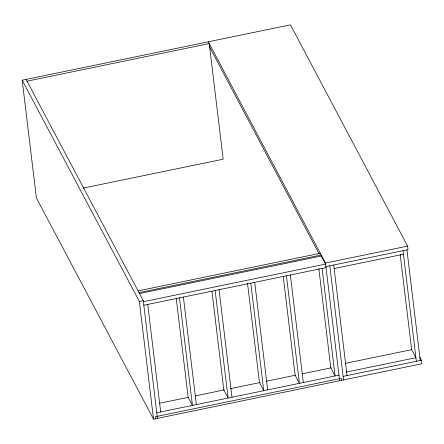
<?xml version="1.0" encoding="UTF-8"?>
<svg xmlns="http://www.w3.org/2000/svg" width="444" height="444" viewBox="0 0 444 444"><rect width="100%" height="100%" fill="white"/><g stroke="black" fill="none" stroke-linecap="round" stroke-linejoin="round"><path stroke-width="0.67" d="M419.752 357.165L421.373 360.234L421.8 363.78L153.535 419.158L36.38 197.896L22.2 80.22L290.465 24.842L407.62 246.104L408.047 249.656L325.89 266.616M27.045 81.169L209.241 43.562L223.177 159.207L82.973 188.151M138.073 290.87L320.268 253.258M139.005 292.629L321.201 255.017L321.45 257.082M139.127 293.645L321.323 256.033L325.585 264.08L143.39 301.687M22.2 80.22L139.355 301.482L143.268 300.677L157.448 418.353M208.308 41.803L325.463 263.064L407.62 246.104M143.817 305.239L326.013 267.627M334.143 268.548L403.446 254.246M345.044 363.425L411.655 349.672L415.917 357.72L346.614 372.028L346.004 370.873M159.285 403.33L188.411 397.313M195.182 395.92L224.309 389.904M230.403 388.65L260.206 382.495M266.3 381.235L295.426 375.224M302.198 373.826L331.324 367.815M156.776 412.77L338.972 375.163M343.129 376.384L421.373 360.234M209.385 46.576L319.075 253.74M26.113 79.409L143.268 300.677M406.932 249.883L420.257 360.461M403.019 250.694L416.344 361.272M400.166 254.323L411.666 349.789M333.716 265.001L347.041 375.574M329.803 265.806L343.556 379.936M341.658 380.325L341.414 378.299L155.189 416.738L155.433 418.77M325.463 263.064L339.643 380.741M322.1 268.437L335.059 375.968L330.797 367.926L318.831 268.609M290.354 274.991L303.313 382.523M286.441 275.796L299.4 383.327L295.143 375.285L283.255 276.656M254.701 282.351L267.66 389.882M250.788 283.155L263.747 390.692L259.485 382.645L247.519 283.333M219.042 289.71L232.001 397.241M215.129 290.52L228.088 398.052L223.826 390.004L211.943 291.375M183.383 297.069L196.342 404.606M179.47 297.88L192.43 405.411L188.173 397.363L176.201 298.052M147.73 304.434L160.689 411.965M139.355 301.482L153.535 419.158"/></g></svg>
